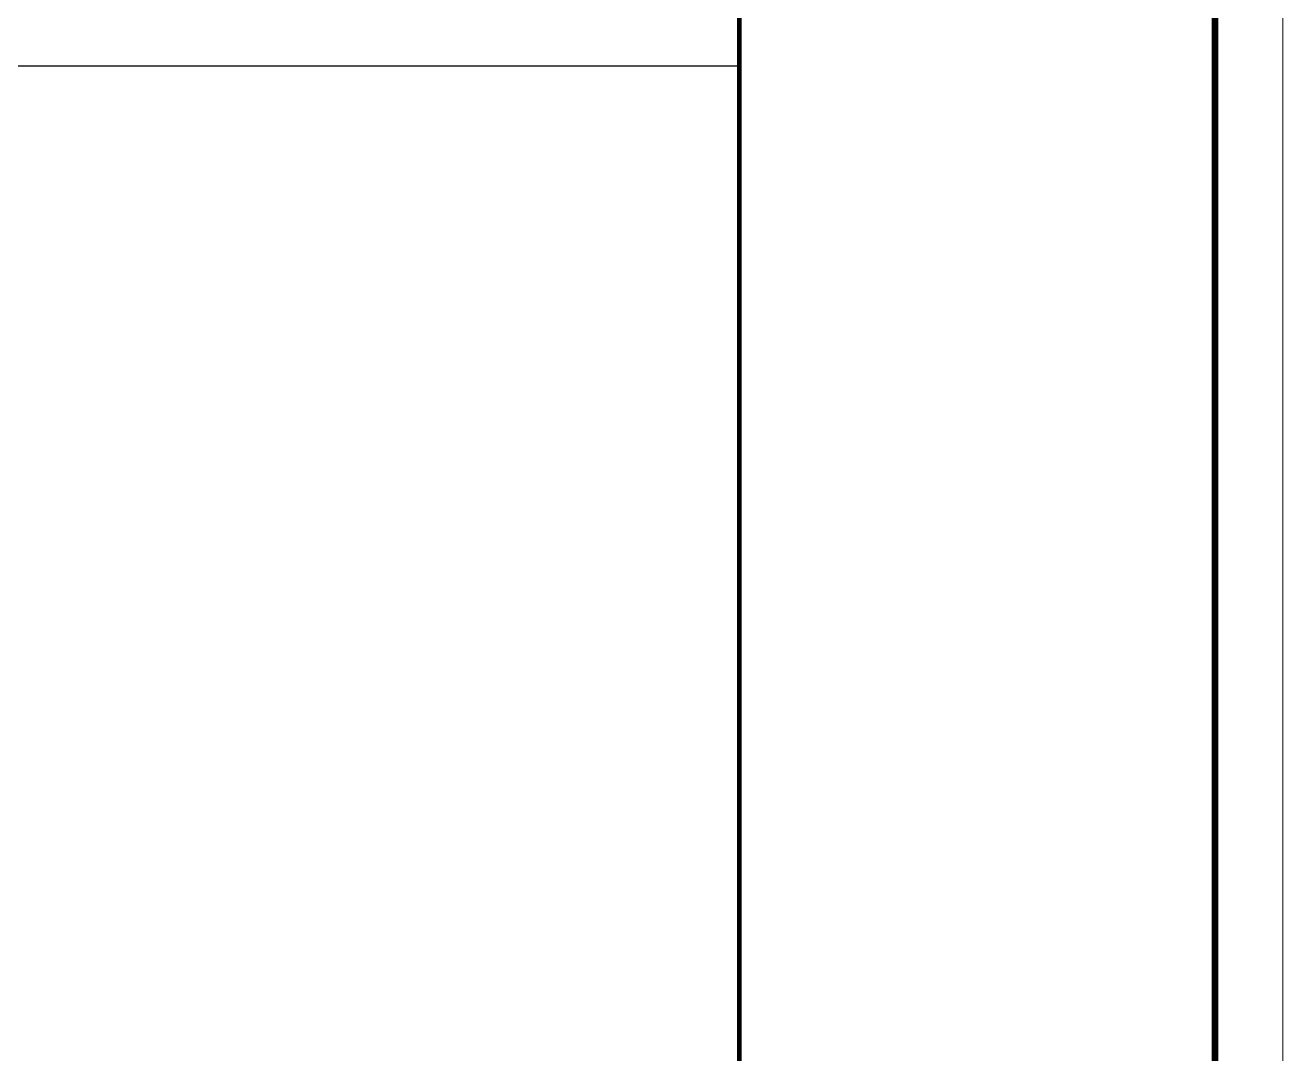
# Model space of a CAD drawing. Extents: x 3774419 to 4775970, y -926964 to 2266.
# Drawn here: x 4505158 to 4523670, y -911704 to -896555 of the extents above; entities that cross this region are included whole.
import ezdxf

# ---------------------------------------------------------------- set-up
doc = ezdxf.new("R2010")
doc.units = 0
doc.header["$LTSCALE"] = 1000
doc.header["$MEASUREMENT"] = 0
doc.layers.add('!!电气', color=1, linetype='CONTINUOUS')
doc.layers.add('图框', color=147, linetype='CONTINUOUS', lineweight=20)

# ---------------------------------------------------------------- blocks, each defined once
blk = doc.blocks.new('A$C1BA23030')
at = {"layer": '图框', "const_width": 70}
blk.add_lwpolyline([(0, 0), (0, 57400)], dxfattribs=at)

msp = doc.modelspace()

# ---------------------------------------------------------------- linework, layer by layer
at = {"layer": '!!电气', "color": 252}
msp.add_line((4442069.6, -897153.6), (4515674.5, -897153.6), dxfattribs=at)
at = {"layer": '图框'}
msp.add_lwpolyline([(4439569.6, -867453.6), (4523669.6, -867453.6), (4523669.6, -926853.6), (4439569.6, -926853.6)], close=True, dxfattribs=at)
msp.add_lwpolyline([(4439569.6, -867453.6), (4523669.6, -867453.6), (4523669.6, -926853.6), (4439569.6, -926853.6)], close=True, dxfattribs=at)
at = {"layer": '图框', "const_width": 100}
msp.add_lwpolyline([(4522669.6, -925853.6), (4522669.6, -868453.6), (4442069.6, -868453.6), (4442069.6, -925853.6)], close=True, dxfattribs=at)

# ---------------------------------------------------------------- block references
at = {"layer": '!!电气'}
msp.add_blockref('A$C1BA23030', (4515669.6, -925853.6), dxfattribs=at)

doc.saveas('drawing.dxf')
